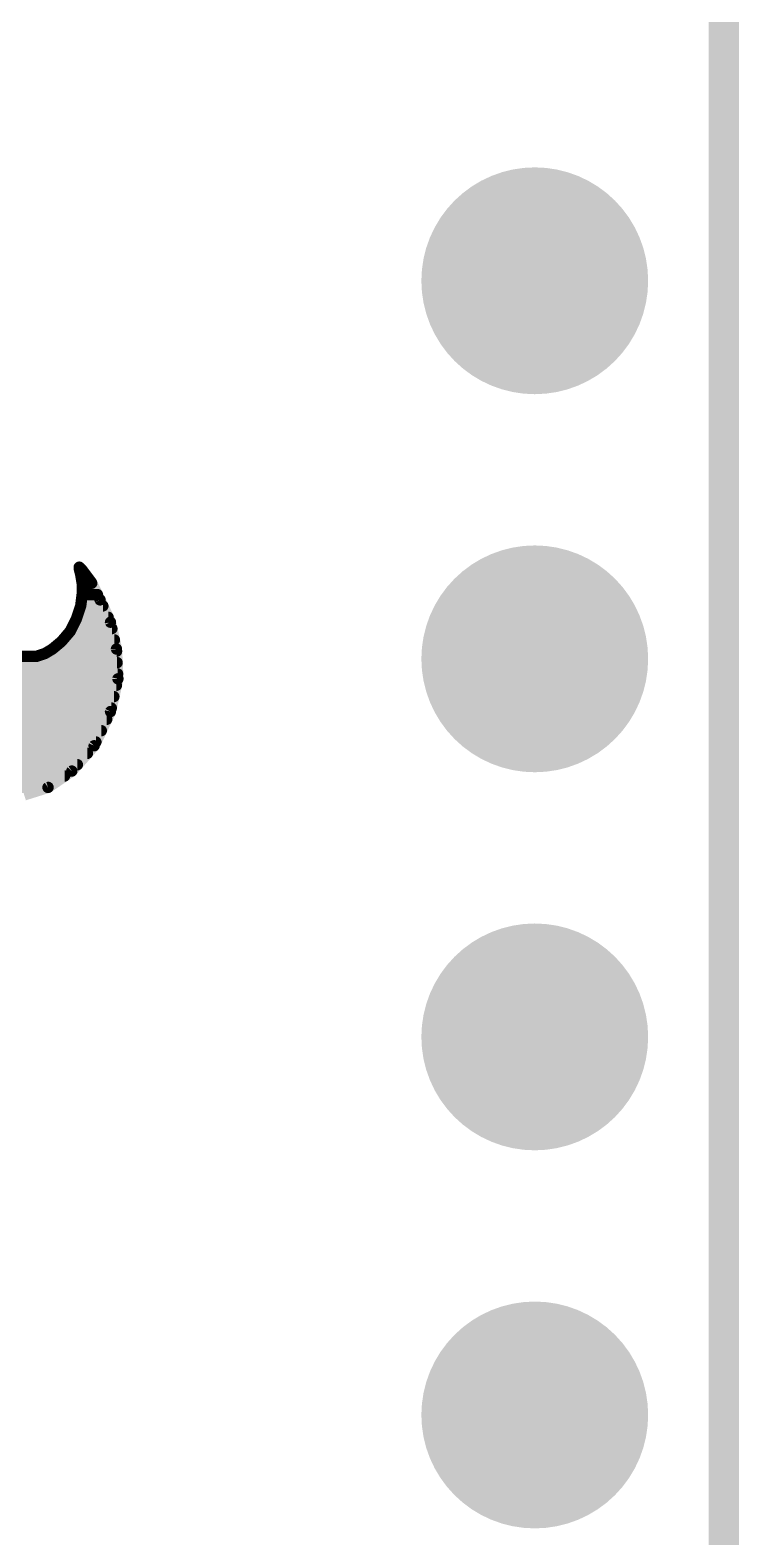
# Model space of a CAD drawing. Extents: x -33 to 53.6, y -13.2 to 65.9.
# Drawn here: x 18.2 to 22.96, y 23.31 to 33.43 of the extents above; entities that cross this region are included whole.
import ezdxf

# ---------------------------------------------------------------- set-up
doc = ezdxf.new("R2010")
doc.units = 0
for name, color, linetype in [('1', 12, 'CONTINUOUS'), ('16', 132, 'CONTINUOUS'), ('17', 110, 'CONTINUOUS'), ('20', 31, 'CONTINUOUS'), ('22', 253, 'CONTINUOUS'), ('51', 253, 'CONTINUOUS')]:
    doc.layers.add(name, color=color, linetype=linetype)

# ---------------------------------------------------------------- blocks, each defined once
blk = doc.blocks.new('ROUNDP')
at = {"const_width": 0.5}
blk.add_lwpolyline([(0, -0.25, 1), (0, 0.25, 1), (0, -0.25)], format="xyb", dxfattribs=at)

msp = doc.modelspace()

# ---------------------------------------------------------------- linework, layer by layer
at = {"layer": '1', "const_width": 0.2032}
msp.add_lwpolyline([(22.86, 0), (22.86, 50.8)], dxfattribs=at)
at = {"layer": '16', "const_width": 0.2032}
msp.add_lwpolyline([(22.86, 50.8), (22.86, 0)], dxfattribs=at)
at = {"layer": '20', "const_width": 0.2032}
msp.add_lwpolyline([(22.86, 48.26), (22.86, 2.54)], dxfattribs=at)
at = {"layer": '22', "const_width": 0.0381}
for points in [[(18.548, 29.826, 1), (18.5099, 29.826)], [(18.5425, 29.8395, 1), (18.5155, 29.8125)], [(18.5099, 29.816, 1), (18.548, 29.816)], [(18.5475, 29.8206, 1), (18.5105, 29.8114)], [(18.5344, 29.8133, 1), (18.5344, 29.7752)], [(18.5578, 29.7791, 1), (18.5202, 29.7729)], [(18.5205, 29.7714, 1), (18.5575, 29.7806)], [(18.5642, 29.8174, 1), (18.5338, 29.7946)], [(18.5355, 29.7925, 1), (18.5625, 29.8195)], [(18.5579, 29.7752, 1), (18.5579, 29.8133)], [(18.626, 29.7345, 1), (18.592, 29.7175)], [(18.5485, 29.6608, 1), (18.5485, 29.6227)], [(18.5487, 29.737, 1), (18.5487, 29.6989)], [(18.568, 29.716, 1), (18.5299, 29.716)], [(18.5299, 29.646, 1), (18.568, 29.646)], [(18.5679, 29.6436, 1), (18.5301, 29.6484)], [(18.5302, 29.7129, 1), (18.5678, 29.7191)], [(18.5938, 29.7146, 1), (18.6242, 29.7374)], [(18.613, 29.6989, 1), (18.613, 29.737)], [(18.6511, 29.6227, 1), (18.6511, 29.6608)], [(18.5389, 29.5846, 1), (18.5389, 29.5465)], [(18.5201, 29.5684, 1), (18.5579, 29.5636)], [(18.5571, 29.56, 1), (18.5209, 29.572)], [(18.6863, 29.6141, 1), (18.6517, 29.5979)], [(18.652, 29.5975, 1), (18.686, 29.6145)], [(18.6879, 29.5465, 1), (18.6879, 29.5846)], [(18.4909, 29.482, 1), (18.5271, 29.47)], [(18.526, 29.4675, 1), (18.492, 29.4845)], [(18.5135, 29.5084, 1), (18.5135, 29.4703)], [(18.7576, 29.4601, 1), (18.7204, 29.4519)], [(18.7217, 29.4479, 1), (18.7563, 29.4641)], [(18.7234, 29.4703, 1), (18.7234, 29.5084)], [(18.3945, 29.3384, 1), (18.4235, 29.3136)], [(18.4212, 29.3114, 1), (18.3968, 29.3406)], [(18.4184, 29.356, 1), (18.4184, 29.3179)], [(18.452, 29.4045, 1), (18.486, 29.3875)], [(18.4835, 29.3836, 1), (18.4545, 29.4084)], [(18.4776, 29.4322, 1), (18.4776, 29.3941)], [(18.7485, 29.3941, 1), (18.7485, 29.4322)], [(18.7654, 29.3179, 1), (18.7654, 29.356)], [(18.233, 29.2441, 1), (18.245, 29.2079)], [(18.239, 29.207, 1), (18.239, 29.2451)], [(18.2892, 29.2623, 1), (18.3088, 29.2297)], [(18.305, 29.2279, 1), (18.293, 29.2641)], [(18.3237, 29.2798, 1), (18.3237, 29.2417)], [(18.3368, 29.2906, 1), (18.3612, 29.2614)], [(18.3588, 29.2597, 1), (18.3392, 29.2923)], [(18.798, 29.277, 1), (18.76, 29.275)], [(18.7604, 29.2719, 1), (18.7976, 29.2801)], [(18.7798, 29.2417, 1), (18.7798, 29.2798)], [(18.7836, 29.1655, 1), (18.7836, 29.2036)], [(18.77, 29.075, 1), (18.808, 29.077)], [(18.8076, 29.0718, 1), (18.7704, 29.0802)], [(18.779, 29.0132, 1), (18.779, 29.0513)], [(18.7874, 29.0894, 1), (18.7874, 29.1275)], [(18.7617, 28.937, 1), (18.7617, 28.9751)], [(18.7204, 28.8602, 1), (18.7576, 28.8518)], [(18.7562, 28.8478, 1), (18.7218, 28.8642)], [(18.7444, 28.8608, 1), (18.7444, 28.8989)], [(18.6775, 28.7084, 1), (18.6775, 28.7465)], [(18.7139, 28.7846, 1), (18.7139, 28.8227)], [(18.6118, 28.6342, 1), (18.6462, 28.6178)], [(18.6433, 28.6134, 1), (18.6147, 28.6386)], [(18.6411, 28.6322, 1), (18.6411, 28.6703)], [(18.584, 28.556, 1), (18.584, 28.5941)], [(18.4304, 28.4036, 1), (18.4304, 28.4417)], [(18.4647, 28.4686, 1), (18.4933, 28.4434)], [(18.4898, 28.4403, 1), (18.4682, 28.4717)], [(18.5168, 28.4798, 1), (18.5168, 28.5179)], [(18.3082, 28.3617, 1), (18.3298, 28.3303)], [(18.3247, 28.3278, 1), (18.3133, 28.3642)], [(18.3196, 28.3274, 1), (18.3196, 28.3655)]]:
    msp.add_lwpolyline(points, format="xyb", dxfattribs=at)
at = {"layer": '22', "const_width": 0.0762}
for points in [[(18.529, 29.816), (18.529, 29.826)], [(18.529, 29.826), (18.549, 29.806)], [(18.539, 29.776), (18.529, 29.816)], [(18.5344, 29.7942), (18.5579, 29.7942)], [(18.549, 29.716), (18.539, 29.776)], [(18.549, 29.806), (18.609, 29.726)], [(18.609, 29.726), (18.669, 29.606)], [(18.539, 29.566), (18.549, 29.646)], [(18.5485, 29.6418), (18.6511, 29.6418)], [(18.5487, 29.718), (18.613, 29.718)], [(18.549, 29.646), (18.549, 29.716)], [(18.509, 29.476), (18.539, 29.566)], [(18.5389, 29.5656), (18.6879, 29.5656)], [(18.669, 29.606), (18.739, 29.456)], [(18.469, 29.396), (18.509, 29.476)], [(18.5135, 29.4894), (18.7234, 29.4894)], [(18.739, 29.456), (18.779, 29.276)], [(18.349, 29.276), (18.409, 29.326)], [(18.409, 29.326), (18.469, 29.396)], [(18.4184, 29.337), (18.7654, 29.337)], [(18.4776, 29.4132), (18.7485, 29.4132)], [(18.119, 29.226), (18.239, 29.226)], [(18.239, 29.226), (18.299, 29.246)], [(18.299, 29.246), (18.349, 29.276)], [(18.3237, 29.2608), (18.7798, 29.2608)], [(18.779, 29.276), (18.789, 29.076)], [(15.0276, 29.1846), (18.7836, 29.1846)], [(15.009, 29.0322), (18.779, 29.0322)], [(15.0181, 29.1084), (18.7874, 29.1084)], [(18.789, 29.076), (18.739, 28.856)], [(15.009, 28.956), (18.7617, 28.956)], [(17.1045, 28.8798), (18.7444, 28.8798)], [(18.739, 28.856), (18.629, 28.626)], [(17.211, 28.8036), (18.7139, 28.8036)], [(17.2976, 28.7274), (18.6775, 28.7274)], [(17.3738, 28.6512), (18.6411, 28.6512)], [(18.629, 28.626), (18.479, 28.456)], [(17.45, 28.575), (18.584, 28.575)], [(17.552, 28.4988), (18.5168, 28.4988)], [(17.6618, 28.4226), (18.4304, 28.4226)], [(18.479, 28.456), (18.319, 28.346)], [(17.7913, 28.3464), (18.3196, 28.3464)], [(18.319, 28.346), (18.159, 28.296)]]:
    msp.add_lwpolyline(points, dxfattribs=at)
at = {"layer": '51', "const_width": 0.127}
msp.add_lwpolyline([(22.86, 50.8), (22.86, 0)], dxfattribs=at)

# ---------------------------------------------------------------- block references
at = {"layer": '17', "xscale": 1.524, "yscale": 1.524}
for p in [(21.59, 31.75), (21.59, 31.75), (21.59, 29.21), (21.59, 29.21), (21.59, 26.67), (21.59, 26.67), (21.59, 24.13), (21.59, 24.13)]:
    msp.add_blockref('ROUNDP', p, dxfattribs=at)

doc.saveas('drawing.dxf')
